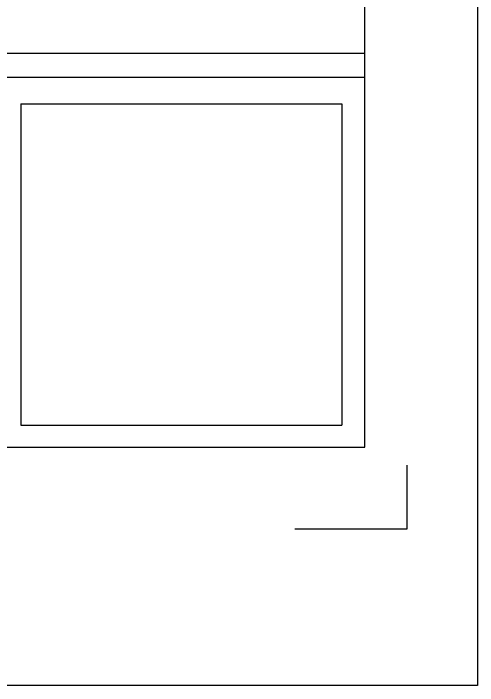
# Model space of a CAD drawing. Extents: x 0 to 1008, y 0 to 720.
# Drawn here: x 943.9 to 1008, y 0 to 92.7 of the extents above; entities that cross this region are included whole.
import ezdxf

# ---------------------------------------------------------------- set-up
doc = ezdxf.new("R2010")
doc.units = 0
doc.layers.get('0').update_dxf_attribs({"linetype": 'CONTINUOUS'})
doc.layers.add('TITLEBLK', color=7, linetype='CONTINUOUS')

msp = doc.modelspace()

# ---------------------------------------------------------------- linework, layer by layer
at = {"color": 0}
for p, q in [((1008, 720), (1008, 0)), ((1008, 0), (0, 0))]:
    msp.add_line(p, q, dxfattribs=at)
at = {"layer": 'TITLEBLK', "color": 0}
for p, q in [((992.429, 32.908), (992.429, 689.218)), ((939.72, 87.259), (992.429, 87.259)), ((939.72, 83.954), (992.429, 83.954)), ((944.952, 80.253), (989.277, 80.253)), ((944.952, 80.253), (944.952, 35.928)), ((989.277, 80.253), (989.277, 35.928)), ((944.952, 35.928), (989.277, 35.928)), ((37.51, 32.908), (992.429, 32.908)), ((998.261, 21.635), (998.261, 30.426)), ((982.757, 21.635), (998.261, 21.635))]:
    msp.add_line(p, q, dxfattribs=at)

doc.saveas('drawing.dxf')
